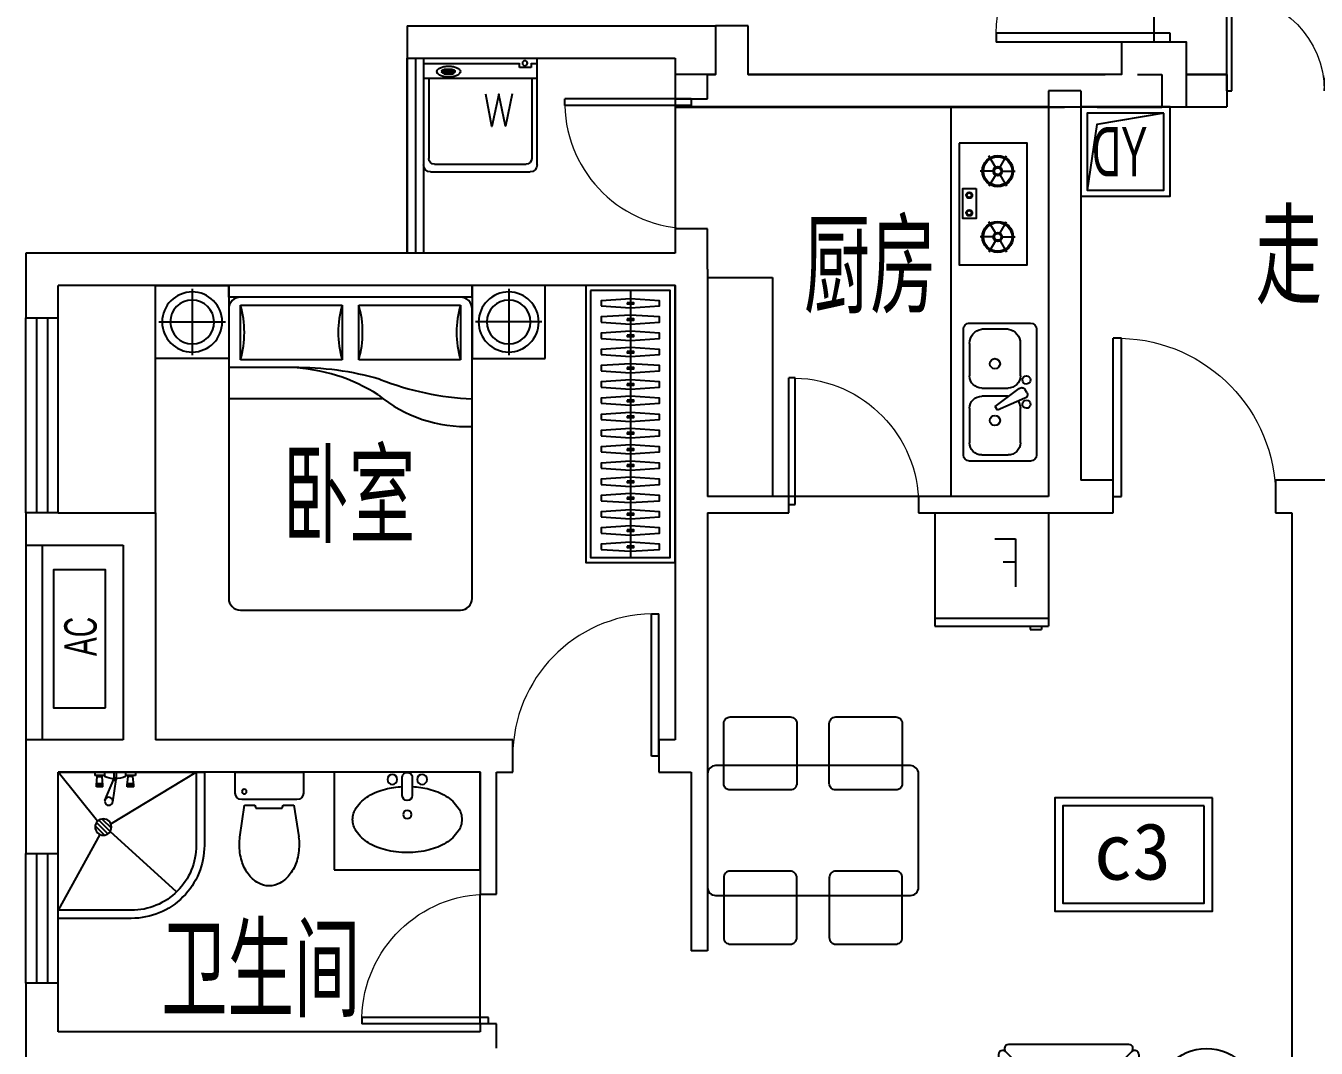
# Model space of a CAD drawing. Extents: x -458587 to -429487, y -640713 to -613098.
# Drawn here: x -451937 to -443987, y -634013 to -627712 of the extents above; entities that cross this region are included whole.
import ezdxf

# ---------------------------------------------------------------- set-up
doc = ezdxf.new("R2010")
doc.units = 0
doc.header["$LTSCALE"] = 1000
doc.header["$MEASUREMENT"] = 0
doc.layers.get('0').update_dxf_attribs({"linetype": 'CONTINUOUS'})
for name, color, linetype in [('COLU', 5, 'CONTINUOUS'), ('Elec(电器)', 5, 'CONTINUOUS'), ('FURNITURE', 55, 'CONTINUOUS'), ('LINE', 21, 'CONTINUOUS'), ('LVTRY', 8, 'CONTINUOUS'), ('Lvtry(厨卫)', 151, 'CONTINUOUS'), ('R_NAME', 255, 'CONTINUOUS'), ('WALL', 2, 'CONTINUOUS'), ('WINDOW', 3, 'CONTINUOUS'), ('户型编号', 7, 'CONTINUOUS'), ('百叶', 24, 'CONTINUOUS'), ('阳台栏杆SHUTTER', 165, 'CONTINUOUS')]:
    doc.layers.add(name, color=color, linetype=linetype)
doc.styles.add('_ZBHZ', font='zbtxt.shx', dxfattribs={"width": 0.8, "bigfont": 'ZBHZ.shx'})
doc.styles.add('HZ', font='', dxfattribs={"width": 0.8})
doc.styles.add('hzht', font='simhei.ttf', dxfattribs={"width": 0.8})
doc.styles.get('HZ').set_extended_font_data('FangSong_GB2312')

# ---------------------------------------------------------------- blocks, each defined once
blk = doc.blocks.new('$DorLib2D$00000001')
for p, q in [((0.45, 0.975), (0.5, 0.975)), ((0.45, 0), (0.45, 0.975)), ((0.5, 0), (0.5, 0.975)), ((0.5, 0), (0.45, 0))]:
    blk.add_line(p, q)
at = {"lineweight": 13}
blk.add_arc((0.475, 0), 0.975, 91.46928, 180, dxfattribs=at)
blk = doc.blocks.new('$DorLib2D$00000002')
for p, q in [((-0.5, 0), (-0.5, 0.4875)), ((-0.475, 0.4875), (-0.5, 0.4875)), ((-0.475, 0), (-0.475, 0.4875)), ((0.475, 0), (0.475, 0.4875)), ((0.475, 0.4875), (0.5, 0.4875)), ((0.5, 0), (0.5, 0.4875)), ((-0.5, 0), (-0.475, 0)), ((0.5, 0), (0.475, 0))]:
    blk.add_line(p, q)
at = {"lineweight": 13}
for centre, start, end in [((-0.4875, 0), 0, 88.53072), ((0.4875, 0), 91.46928, 180)]:
    blk.add_arc(centre, 0.4875, start, end, dxfattribs=at)
blk = doc.blocks.new('座厕')
for p, q in [((128.2, 210), (0, 210)), ((0, 210), (0, -210)), ((168.2, -170), (168.2, 170)), ((400.3, 181.1), (201.9, 151.7)), ((201.9, 151.7), (201.9, 89.5)), ((201.9, 89.5), (220, 82.1)), ((220, 82.1), (220, -79.7)), ((220, -79.7), (201.9, -84.7)), ((201.9, -84.7), (201.9, -151.8)), ((201.9, -151.8), (398.4, -181.1)), ((0, -210), (128.2, -210))]:
    blk.add_line(p, q)
blk.add_circle((118.2, 154), 14.5)
for centre, radius, start, end in [((128.2, 170), 40, 359.99997, 89.99997), ((446, -167.7), 351.7, 90.29242, 97.76885), ((446, -167.7), 351.7, 73.6387, 90.29242), ((470.2, -85.1), 265.7, 54.45658, 73.6387), ((507.6, -32.8), 201.3, 30.12948, 54.45658), ((565.1, 0.6), 134.9, 0.29242, 30.12948), ((565.1, 0.6), 134.9, 330.45537, 0.29242), ((507.3, 33.4), 201.3, 306.12827, 330.45537), ((469.3, 85.4), 265.7, 286.94615, 306.12827), ((128.2, -170), 40, 269.99997, 359.99997), ((444.3, 167.7), 351.7, 262.5124, 270.29242), ((444.3, 167.7), 351.7, 270.29242, 286.94615)]:
    blk.add_arc(centre, radius, start, end)
blk = doc.blocks.new('A$C6F7D5545')
at = {"layer": 'Lvtry(厨卫)', "linetype": 'ByBlock'}
for p, q in [((-322.9, -316.5), (-850, 0)), ((-475, 0.1), (-225, -0.1)), ((-475, 0.1), (-475, -19.9)), ((-415, 0), (-415, -25)), ((-357.4, 0), (-357.4, -42.3)), ((-242, -301.8), (0, 0)), ((-475, -19.9), (-415, -20)), ((-464.6, -79.9), (-460, -24.9)), ((-464.6, -69.9), (-425, -70)), ((-460, -24.9), (-430, -25)), ((-425, -80), (-430, -25)), ((-335.2, -184.6), (-357.2, -44)), ((-342.4, 0), (-342.4, -42.3)), ((-286.6, -172.7), (-342.4, -42.3)), ((-285, 0), (-285, -25)), ((-285, -20), (-225, -20.1)), ((-274.6, -80), (-270, -25)), ((-274.6, -70), (-235, -70.1)), ((-240, -25.1), (-270, -25)), ((-235, -80.1), (-240, -25.1)), ((-225, -0.1), (-225, -20.1)), ((-464.6, -79.9), (-425, -80)), ((-464.6, -89.9), (-464.6, -79.9)), ((-464.6, -89.9), (-425, -90)), ((-425, -90), (-425, -80)), ((-274.6, -90), (-274.6, -80)), ((-274.6, -80), (-235, -80.1)), ((-274.6, -90), (-235, -90.1)), ((-235, -90.1), (-235, -80.1)), ((-270.3, -287.7), (-326.9, -344.3)), ((-249.8, -295.5), (-319.1, -364.8)), ((-235.7, -309.6), (-305, -378.9)), ((-728.6, -737), (-319.1, -364.8)), ((-227.9, -330.1), (-284.5, -386.7)), ((-256.7, -382.7), (0, -850))]:
    blk.add_line(p, q, dxfattribs=at)
blk.add_lwpolyline([(0, 0), (-900, 0), (-900, -450, 0.414214), (-450, -900), (0, -900)], format="xyb", close=True, dxfattribs=at)
blk.add_lwpolyline([(-850, 0), (-850, -450, 0.414214), (-450, -850), (0, -850)], format="xyb", dxfattribs=at)
for centre, radius in [((-350, -42.3), 7.5), ((-311, -178.3), 25)]:
    blk.add_circle(centre, radius, dxfattribs=at)
blk.add_arc((-350, 108.3), 148.3, 243.98453, 295.963, dxfattribs=at)
blk.add_ellipse((-277.4, -337.2), major_axis=(35.4, 35.4), ratio=1, start_param=1.570796326794896, end_param=7.853981633974482, dxfattribs=at)
blk = doc.blocks.new('*U37')
for p, q in [((400.6, 0), (-299.4, 0)), ((-299.4, -656.6), (-299.4, 0)), ((400.6, 0), (400.6, -656.6)), ((-262.4, -31.1), (-299.4, -31.1)), ((-262.4, -30.4), (-262.4, -56.9)), ((-262.4, -56.9), (-190.3, -56.9)), ((-190.3, -56.9), (-190.3, -30.4)), ((400.6, -31.1), (-190.3, -31.1)), ((208, -75.4), (208.1, -85.5)), ((287.6, -76.4), (287.6, -85.5)), ((-299.4, -125.5), (400.6, -125.5)), ((-266.6, -125.2), (-266.6, -617.7)), ((217.1, -83.6), (217.1, -98)), ((273.2, -83.6), (217.1, -83.6)), ((217.1, -98), (273.2, -98)), ((273.2, -98), (273.2, -83.6)), ((367.9, -125.2), (367.9, -617.7)), ((357.2, -700), (-256, -700)), ((333.2, -652.4), (-231.9, -652.4))]:
    blk.add_line(p, q)
for points in [[(173.5, -81.9, 0.185158), (177.8, -93, 0.102042), (194.7, -105.5, 0.060862), (216.4, -112.4, 0.047173), (245.7, -115.2, 0.047173), (275, -112.4, 0.060862), (296.7, -105.5, 0.102042), (313.6, -93, 0.185158), (317.8, -81.9, 0.185158), (313.6, -70.9, 0.102042), (296.7, -58.4, 0.060862), (275, -51.5, 0.047173), (245.7, -48.7, 0.047173), (216.4, -51.5, 0.060862), (194.7, -58.4, 0.102042), (177.8, -70.9, 0.185158), (173.5, -81.9, 0.185158)], [(287.6, -76.4, 0.259034), (286, -73.4, 0.076276), (276, -69.1, 0.036515), (264.2, -67, 0.026615), (247.8, -66.1, 0.026615), (231.5, -67, 0.036515), (219.7, -69.1, 0.076276), (209.7, -73.4, 0.259034), (208.1, -76.4, 0.078462), (208.3, -77.5, 0.056762)], [(287.6, -85.5, 0.259034), (286, -82.5, 0.076276), (276, -78.3, 0.036515), (264.2, -76.1, 0.026615), (247.8, -75.3, 0.026615), (231.5, -76.1, 0.036515), (219.7, -78.3, 0.076276), (209.7, -82.5, 0.259034), (208.1, -85.5, 0.259034), (209.7, -88.5, 0.056762), (217.1, -92, 0.036515)], [(273.2, -93.4, 0.008736), (276, -92.8, 0.076276), (286, -88.5, 0.259034), (287.6, -85.5, 0.259034)]]:
    blk.add_lwpolyline(points, format="xyb")
blk.add_lwpolyline([(-146.2, -219.3), (-105.1, -418.1), (-64, -220.6), (-21.5, -420.8), (15.6, -220.6)])
blk.add_circle((-224.5, -30.4), 15.2)
for centre, radius, start, end in [((-231.9, -617.7), 34.7, 180, 270), ((333.2, -617.7), 34.7, 270, 0), ((-256, -656.6), 43.4, 180, 270), ((357.2, -656.6), 43.4, 270, 0)]:
    blk.add_arc(centre, radius, start, end)
blk = doc.blocks.new('354654765')
at = {"layer": 'FURNITURE'}
for p, q in [((-1200, -450), (-1200, 0)), ((-1200, 0), (-750, 0)), ((750, 0), (-750, 0)), ((-750, -72.3), (-750, 0)), ((-750, 0), (-750, -450)), ((750, -72.3), (750, 0)), ((750, 0), (750, -450)), ((750, -72.3), (750, 0)), ((1200, 0), (750, 0)), ((750, 0), (750, -450)), ((1200, -450), (1200, 0)), ((-975, -20), (-975, -430)), ((750, -72.3), (-750, -72.3)), ((975, -20), (975, -430)), ((-750, -144.6), (-750, -1927.9)), ((-677.7, -120.5), (-51.1, -120.5)), ((-677.7, -457.9), (-677.7, -120.5)), ((-51.1, -120.5), (-51.1, -457.9)), ((51.1, -120.5), (677.7, -120.5)), ((51.1, -457.9), (51.1, -120.5)), ((677.7, -120.5), (677.7, -457.9)), ((750, -1927.9), (750, -144.6)), ((-1180, -225), (-770, -225)), ((1180, -225), (770, -225)), ((-750, -450), (-1200, -450)), ((-51.1, -457.9), (-677.7, -457.9)), ((677.7, -457.9), (51.1, -457.9)), ((750, -450), (1200, -450)), ((-352.4, -506.1), (-750, -506.1)), ((195.7, -698.9), (-750, -698.9)), ((-677.7, -2000.2), (677.7, -2000.2))]:
    blk.add_line(p, q, dxfattribs=at)
for centre, radius, start, end in [((-975, -225), 185, 270.25224, 270), ((-677.7, -144.6), 72.3, 90, 180), ((677.7, -144.6), 72.3, 0, 90), ((975, -225), 185, 270, 269.74776), ((-975, -225), 135, 270.3469, 270), ((-1256.1, -289.2), 602.5, 343.7398, 16.2602), ((527.2, -289.2), 602.5, 163.7398, 196.2602), ((-527.2, -289.2), 602.5, 343.7398, 16.2602), ((1256.1, -289.2), 602.5, 163.7398, 196.2602), ((975, -225), 135, 270, 269.6531), ((-406, -1574.3), 1069, 57.29248, 87.77095), ((-330.4, -2366.5), 1860.6, 73.96083, 90.67722), ((830.9, 1072.7), 1773.4, 248.59306, 267.38399), ((713.9, -18.1), 851.6, 230.45392, 272.43274), ((-677.7, -1927.9), 72.3, 180, 270), ((677.7, -1927.9), 72.3, 270, 0)]:
    blk.add_arc(centre, radius, start, end, dxfattribs=at)
blk = doc.blocks.new('*U36')
blk.add_line((-970, -275), (676.6, -275))
for points in [[(-1000, 0), (706.6, 0), (706.6, -550), (-1000, -550)], [(-970, -30), (676.6, -30), (676.6, -520), (-970, -520)], [(-874, -95), (-862, -275), (-874, -455), (-906, -455), (-918, -275), (-906, -95)], [(-774, -95), (-762, -275), (-774, -455), (-806, -455), (-818, -275), (-806, -95)], [(-674, -95), (-662, -275), (-674, -455), (-706, -455), (-718, -275), (-706, -95)], [(-574, -95), (-562, -275), (-574, -455), (-606, -455), (-618, -275), (-606, -95)], [(-474, -95), (-462, -275), (-474, -455), (-506, -455), (-518, -275), (-506, -95)], [(-374, -95), (-362, -275), (-374, -455), (-406, -455), (-418, -275), (-406, -95)], [(-274, -95), (-262, -275), (-274, -455), (-306, -455), (-318, -275), (-306, -95)], [(-174, -95), (-162, -275), (-174, -455), (-206, -455), (-218, -275), (-206, -95)], [(-74, -95), (-62, -275), (-74, -455), (-106, -455), (-118, -275), (-106, -95)], [(26, -95), (38, -275), (26, -455), (-6, -455), (-18, -275), (-6, -95)], [(126, -95), (138, -275), (126, -455), (94, -455), (82, -275), (94, -95)], [(226, -95), (238, -275), (226, -455), (194, -455), (182, -275), (194, -95)], [(326, -95), (338, -275), (326, -455), (294, -455), (282, -275), (294, -95)], [(426, -95), (438, -275), (426, -455), (394, -455), (382, -275), (394, -95)], [(526, -95), (538, -275), (526, -455), (494, -455), (482, -275), (494, -95)], [(626, -95), (638, -275), (626, -455), (594, -455), (582, -275), (594, -95)]]:
    blk.add_lwpolyline(points, close=True)
at = {"ltscale": 15}
for points in [[(-894, -255), (-886, -255), (-886, -295), (-894, -295)], [(-794, -255), (-786, -255), (-786, -295), (-794, -295)], [(-694, -255), (-686, -255), (-686, -295), (-694, -295)], [(-594, -255), (-586, -255), (-586, -295), (-594, -295)], [(-494, -255), (-486, -255), (-486, -295), (-494, -295)], [(-394, -255), (-386, -255), (-386, -295), (-394, -295)], [(-294, -255), (-286, -255), (-286, -295), (-294, -295)], [(-194, -255), (-186, -255), (-186, -295), (-194, -295)], [(-94, -255), (-86, -255), (-86, -295), (-94, -295)], [(6, -255), (14, -255), (14, -295), (6, -295)], [(106, -255), (114, -255), (114, -295), (106, -295)], [(206, -255), (214, -255), (214, -295), (206, -295)], [(306, -255), (314, -255), (314, -295), (306, -295)], [(406, -255), (414, -255), (414, -295), (406, -295)], [(506, -255), (514, -255), (514, -295), (506, -295)], [(606, -255), (614, -255), (614, -295), (606, -295)]]:
    blk.add_lwpolyline(points, close=True, dxfattribs=at)
blk = doc.blocks.new('A$C183C2413')
for p, q in [((119, 25.5), (25.5, 25.5)), ((25.5, -25.5), (119, -25.5))]:
    blk.add_line(p, q)
for centre, major_axis, start_param, end_param in [((242.2, 174.2), (0, 106.3), -0.000011, 0.599522), ((242.2, 174.2), (0, 106.3), -0.599508, 0.000026), ((299.1, 91), (0, 207), 0.599587, 1.025986), ((185.4, 91), (0, 207), -1.025957, -0.599558), ((389.8, 36.1), (0, 313.1), 1.026003, 1.324911), ((94.7, 36.1), (0, 313.1), -1.324835, -1.025927), ((36.6, 76.5), (0, 25.5), -7.45905022153e-05, 6.283110716677369), ((533.5, 0), (0, 461.3), 1.324886, 1.51553), ((-49, 0), (0, 461.3), -1.570792, -1.324836), ((25.5, 0), (18, 18), 0.785398, 3.926991), ((119, 0), (18, 18), 3.926991, 7.068583), ((216.7, 0), (0, 21.2), -0.00011, 6.283075), ((36.6, -76.5), (0, 25.5), -7.45905022153e-05, 6.283110716677369), ((533.5, 0), (0, 461.3), 1.62611, 1.816754), ((-49, 0), (0, 461.3), 4.466408, 4.712364), ((389.8, -36.1), (0, 313.1), 1.816764, 2.115672), ((94.7, -36.1), (0, 313.1), 4.167518, 4.466426), ((299.1, -91), (0, 207), 2.115673, 2.542072), ((185.4, -91), (0, 207), 3.741184, 4.167583), ((242.2, -174.2), (0, 106.3), 2.542079, 3.141612), ((242.2, -174.2), (0, 106.3), 3.141588, 3.741121)]:
    blk.add_ellipse(centre, major_axis=major_axis, ratio=1, start_param=start_param, end_param=end_param)
blk = doc.blocks.new('A$C1A535976')
at = {"layer": 'Lvtry(厨卫)', "linetype": 'ByBlock'}
blk.add_lwpolyline([(0, 900), (0, 0), (600, 0), (600, 900)], close=True, dxfattribs=at)
at = {"layer": 'Lvtry(厨卫)', "linetype": 'ByBlock', "xscale": -1.199999999720603, "yscale": 1.199999999720603, "zscale": 1.199999999999999}
blk.add_blockref('A$C183C2413', (600, 450), dxfattribs=at)
blk = doc.blocks.new('*U34')
for p, q in [((172.2, -203.7), (172.2, -123.8)), ((577.8, -203.7), (577.8, -123.8)), ((147.7, -217.9), (78.5, -177.9)), ((196.7, -217.9), (265.8, -177.9)), ((553.3, -217.9), (484.2, -177.9)), ((602.3, -217.9), (671.5, -177.9)), ((147.7, -246.1), (78.5, -286.1)), ((172.2, -260.3), (172.2, -340.2)), ((196.7, -246.1), (265.8, -286.1)), ((553.3, -246.1), (484.2, -286.1)), ((577.8, -260.3), (577.8, -340.2)), ((602.3, -246.1), (671.5, -286.1))]:
    blk.add_line(p, q)
for points in [[(0, -470), (750, -470), (750, -50), (0, -50)], [(279.1, -364.6), (464.5, -364.6), (464.5, -446.5), (279.1, -446.5)]]:
    blk.add_lwpolyline(points, close=True)
for centre, radius in [((172.2, -232), 95.8), ((172.2, -232), 88.3), ((577.8, -232), 95.8), ((577.8, -232), 88.3), ((172.2, -232), 28.3), ((172.2, -232), 20.8), ((577.8, -232), 28.3), ((577.8, -232), 20.8), ((320.6, -407.8), 18.8), ((320.6, -407.8), 13.8), ((429.4, -407.8), 18.8), ((429.4, -407.8), 13.8)]:
    blk.add_circle(centre, radius)
blk = doc.blocks.new('*U33')
at = {"linetype": 'Continuous'}
for p, q in [((0, -62.4), (0, -437.6)), ((812.2, -25), (37.4, -25)), ((849.7, -437.6), (849.7, -62.4)), ((112.3, -124.8), (325, -124.8)), ((386.5, -96.9), (314.2, -266.6)), ((335.8, -279), (446.6, -131.6)), ((422.4, -84), (439.8, -94.1)), ((524.7, -124.8), (724.4, -124.8)), ((37.4, -362.7), (37.4, -199.7)), ((399.9, -200.7), (399.9, -362.7)), ((449.8, -362.7), (449.8, -199.7)), ((812.2, -199.7), (812.2, -362.7)), ((314.2, -266.6), (335.8, -279)), ((37.4, -475), (812.2, -475)), ((325, -437.6), (112.3, -437.6)), ((724.4, -437.6), (524.7, -437.6))]:
    blk.add_line(p, q, dxfattribs=at)
for centre, radius, start, end in [((37.4, -62.4), 37.4, 90, 180), ((350, -87.4), 25, 1.80546, 0), ((499.7, -87.4), 25, 180, 178.19454), ((812.2, -62.4), 37.4, 0, 90), ((112.3, -199.7), 74.9, 90, 180), ((325, -199.7), 74.9, 56.60703, 90), ((409.9, -105.7), 25, 60, 159.46232), ((427.3, -115.7), 25, 320.53768, 60), ((524.7, -199.7), 74.9, 90, 180), ((726.1, -211.8), 86.9, 7.96113, 91.17216), ((250, -281.2), 31.2, 0.80582, 0), ((599.7, -281.2), 31.2, 180, 179.19418), ((112.3, -362.7), 74.9, 180, 270), ((325, -362.7), 74.9, 270, 0), ((524.7, -362.7), 74.9, 180, 270), ((726.1, -350.6), 86.9, 268.82784, 352.03887), ((37.4, -437.6), 37.4, 180, 270), ((812.2, -437.6), 37.4, 270, 0)]:
    blk.add_arc(centre, radius, start, end, dxfattribs=at)
blk = doc.blocks.new('A$C1FD57709')
at = {"layer": 'Lvtry(厨卫)', "ltscale": 0.1}
for points in [[(0, 360), (360, 360), (360, 0), (0, 0)], [(25, 335), (335, 335), (335, 25), (25, 25)]]:
    blk.add_lwpolyline(points, close=True, dxfattribs=at)
at = {"layer": 'Lvtry(厨卫)', "style": '_ZBHZ', "width": 0.6}
blk.add_text('YD', height=200, dxfattribs=at).set_placement((91.2, 79.8))
blk = doc.blocks.new('A$C55BF5E2C')
at = {"layer": 'FURNITURE'}
for points in [[(140, 993.6), (510, 993.6, 0.414214), (550, 1033.6), (550, 1403.6, 0.414214), (510, 1443.6), (140, 1443.6, 0.414214), (100, 1403.6), (100, 1033.6, 0.414214)], [(790, 993.6), (1160, 993.6, 0.414214), (1200, 1033.6), (1200, 1403.6, 0.414214), (1160, 1443.6), (790, 1443.6, 0.414214), (750, 1403.6), (750, 1033.6, 0.414214)], [(50, 1143.6), (1250, 1143.6, -0.414214), (1300, 1093.6), (1300, 393.6, -0.414214), (1250, 343.6), (50, 343.6, -0.414214), (0, 393.6), (0, 1093.6, -0.414214)], [(140, 493.6), (510, 493.6, -0.414214), (550, 453.6), (550, 83.6, -0.414214), (510, 43.6), (140, 43.6, -0.414214), (100, 83.6), (100, 453.6, -0.414214)], [(790, 493.6), (1160, 493.6, -0.414214), (1200, 453.6), (1200, 83.6, -0.414214), (1160, 43.6), (790, 43.6, -0.414214), (750, 83.6), (750, 453.6, -0.414214)]]:
    blk.add_lwpolyline(points, format="xyb", close=True, dxfattribs=at)
blk = doc.blocks.new('*U35')
for p, q in [((-300, 0), (-300, -700)), ((400, 0), (-300, 0)), ((400, 0), (400, -700)), ((30.2, -161.8), (-98.3, -161.8)), ((-98.3, -161.8), (-98.3, -457.3)), ((-20.9, -302.6), (-98.3, -302.6)), ((400, -650), (-300, -650)), ((400, -700), (-300, -700)), ((-257.9, -700), (-257.9, -720)), ((-186.8, -700), (-186.8, -720)), ((-186.8, -720), (-257.9, -720))]:
    blk.add_line(p, q)
blk = doc.blocks.new('空调室外机2')
at = {"ltscale": 0.5}
blk.add_lwpolyline([(0, 0), (850, 0), (850, 320), (0, 320)], close=True, dxfattribs=at)
at = {"ltscale": 0.5, "style": '_ZBHZ', "width": 0.65}
blk.add_text('AC', height=200, dxfattribs=at).set_placement((319.3, 54.6))
blk = doc.blocks.new('65478678-')
at = {"layer": 'FURNITURE'}
for p, q in [((0, -89.9), (89.9, 0)), ((0, -5.8), (5.8, 0)), ((0, -209.4), (0, 0)), ((0, 0), (2739.5, 0)), ((165.7, 0), (198.2, -32.5)), ((198.2, -261.7), (198.2, 0)), ((297.3, -367.3), (297.3, 0)), ((1047.6, 0), (464.9, 0)), ((1608.4, 0), (1097.9, 0)), ((2241.4, 0), (1658.7, 0)), ((2442.3, -943.1), (2442.3, 0)), ((2541.4, -70.9), (2612.3, 0)), ((2541.4, -242.4), (2541.4, 0)), ((2688.1, 0), (2739.5, -51.4)), ((2739.5, -213.6), (2739.5, 0)), ((0, -173.9), (169.8, -4.1)), ((48.3, -209.7), (198.2, -59.8)), ((404.2, -60.7), (404.2, -701)), ((404.2, -60.7), (404.2, -64.8)), ((447.1, -43), (566.5, -162.4)), ((1072.8, -25.2), (1072.8, -344.5)), ((1633.5, -25.2), (1633.5, -729.7)), ((2259.2, -43), (2157.4, -144.7)), ((2302.1, -60.7), (2302.1, -701)), ((2541.4, -155), (2692.2, -4.1)), ((2541.4, -239.1), (2734.3, -46.1)), ((118.6, -223.5), (198.2, -143.9)), ((2649.3, -210.5), (2739.5, -120.3)), ((127.8, -214.3), (147.9, -234.4)), ((169.8, -172.3), (198.2, -200.6)), ((556.2, -162.5), (556.2, -729.7)), ((1047.6, -169.7), (584.3, -169.7)), ((1072.8, -195.3), (1072.8, -261.6)), ((1608.4, -169.7), (1097.9, -169.7)), ((1633.5, -182.1), (1633.5, -257.2)), ((2122, -169.7), (1658.7, -169.7)), ((2150.1, -162.5), (2150.1, -729.7)), ((2541.4, -184.8), (2581.9, -225.4)), ((2578.5, -214.3), (2558.4, -234.4)), ((2731.6, -212.3), (2739.5, -204.4)), ((19.1, -751.9), (19.1, -292.3)), ((556.2, -305.8), (556.2, -754.9)), ((763.1, -277.6), (581.4, -277.6)), ((1047.6, -277.6), (917.4, -277.6)), ((1608.4, -277.6), (1097.9, -277.6)), ((2124.9, -277.6), (1658.7, -277.6)), ((2687.2, -751.9), (2687.2, -292.3)), ((271.7, -522.1), (-233.6, -522.1)), ((2434.6, -522.1), (2939.9, -522.1)), ((1072.8, -590.8), (1072.8, -729.7)), ((297.3, -950.6), (297.3, -683.9)), ((198.2, -950.6), (198.2, -789.5)), ((531.1, -754.9), (458.1, -754.9)), ((1047.6, -754.9), (581.4, -754.9)), ((1608.4, -754.9), (1097.9, -754.9)), ((2124.9, -754.9), (1658.7, -754.9)), ((2248.2, -754.9), (2175.2, -754.9)), ((0, -950.6), (0, -841.8)), ((0, -843.3), (1.7, -844.9)), ((0, -846.6), (1.7, -844.9)), ((1.7, -844.9), (4.5, -842.1)), ((1.7, -844.9), (99.8, -943.1)), ((78.4, -837.6), (183.9, -943.1)), ((143.5, -818.6), (198.2, -873.3)), ((2541.4, -943.1), (2541.4, -808.8)), ((2541.4, -827.6), (2554.1, -814.9)), ((2541.4, -862.2), (2622.2, -943.1)), ((2568.2, -850.8), (2590.4, -828.5)), ((2592.4, -829.1), (2706.3, -943.1)), ((2689.8, -842.5), (2739.5, -892.2)), ((2704.6, -844.9), (2701.8, -842.1)), ((2706.3, -843.3), (2704.6, -844.9)), ((2706.3, -846.6), (2704.6, -844.9)), ((2739.5, -943.1), (2739.5, -837.6)), ((-258.3, -943.1), (381.9, -943.1)), ((0, -930.7), (43.7, -887)), ((71.7, -943.1), (85.7, -929)), ((2964.6, -943.1), (2324.4, -943.1)), ((2541.4, -911.7), (2566.1, -887)), ((2634.6, -943.1), (2620.6, -929)), ((-319.1, -1003.8), (-319.1, -1745.6)), ((-276.1, -986), (-174.4, -1087.8)), ((435.8, -997), (435.8, -1070)), ((2270.5, -997), (2270.5, -1070)), ((2982.4, -986), (2880.7, -1087.8)), ((3025.4, -1003.8), (3025.4, -1745.6)), ((-156.6, -1095.1), (410.6, -1095.1)), ((934.7, -1081.2), (1771.6, -1081.2)), ((1353.1, -1081.2), (934.7, -1499.1)), ((934.7, -1682.8), (934.7, -1081.2)), ((1145.6, -1081.2), (934.7, -1282.4)), ((1116.9, -1081.2), (934.7, -1255)), ((1771.6, -1081.2), (1771.6, -1682.8)), ((2862.9, -1095.1), (2295.7, -1095.1)), ((-149.3, -1123.2), (-149.3, -1626.2)), ((-41.5, -1120.3), (-41.5, -1629.1)), ((435.8, -1120.3), (435.8, -1629.1)), ((1771.6, -1170.1), (1236.6, -1682.8)), ((2270.5, -1120.3), (2270.5, -1629.1)), ((2747.8, -1120.3), (2747.8, -1629.1)), ((2855.6, -1123.2), (2855.6, -1626.2)), ((1771.6, -1197.5), (1265.3, -1682.8)), ((1771.6, -1465.6), (1557.2, -1682.8)), ((-276.1, -1763.4), (-156.7, -1644)), ((-156.6, -1654.3), (410.6, -1654.3)), ((-156.6, -1654.3), (410.6, -1654.3)), ((-13.2, -1654.3), (435.8, -1654.3)), ((2719.5, -1654.3), (2270.5, -1654.3)), ((2862.9, -1654.3), (2295.7, -1654.3)), ((2862.9, -1654.3), (2295.7, -1654.3)), ((2982.4, -1763.4), (2863, -1644)), ((435.8, -1679.5), (435.8, -1752.4)), ((1771.6, -1682.8), (934.7, -1682.8)), ((2270.5, -1679.5), (2270.5, -1752.4)), ((-258.3, -1806.4), (381.9, -1806.4)), ((0, -1862), (0, -1806.4)), ((1.7, -1853.9), (49.2, -1806.4)), ((43.7, -1811.8), (198.2, -1966.3)), ((122.3, -1806.4), (198.2, -1882.2)), ((198.2, -2104), (198.2, -1806.4)), ((297.3, -2004.9), (297.3, -1806.4)), ((2964.6, -1806.4), (2324.4, -1806.4)), ((2442.3, -2002.6), (2442.3, -1806.4)), ((2541.4, -2101.7), (2541.4, -1806.4)), ((2560.6, -1806.4), (2739.5, -1985.3)), ((2644.7, -1806.4), (2739.5, -1901.2)), ((2704.6, -1853.9), (2657.1, -1806.4)), ((2706.3, -1867.9), (2706.3, -1806.4)), ((2739.5, -2299.9), (2739.5, -1806.4)), ((0, -1852.2), (1.7, -1853.9)), ((0, -1855.5), (1.7, -1853.9)), ((0, -2299.9), (0, -1862)), ((0, -1939.6), (43.7, -1895.9)), ((1.7, -1853.9), (198.2, -2050.4)), ((2541.4, -1871.2), (2739.5, -2069.3)), ((2541.4, -1920.7), (2566.1, -1895.9)), ((2706.3, -1852.2), (2704.6, -1853.9)), ((2706.3, -1855.5), (2704.6, -1853.9)), ((0, -2023.7), (85.7, -1938)), ((0, -2107.8), (127.8, -1980)), ((2541.4, -2004.8), (2608.2, -1938)), ((2541.4, -2088.9), (2650.2, -1980)), ((0, -2191.9), (169.8, -2022)), ((2442.3, -2002.6), (297.3, -2002.6)), ((2440, -2274.3), (2692.2, -2022)), ((2498.5, -2299.9), (2734.3, -2064.1)), ((0, -2276), (198.2, -2077.8)), ((60.1, -2299.9), (253.9, -2106.1)), ((2541.4, -2101.7), (198.2, -2101.7)), ((249.5, -2101.7), (253.9, -2106.1)), ((253.9, -2106.1), (258.3, -2101.7)), ((253.9, -2106.1), (447.7, -2299.9)), ((295.9, -2148.2), (342.4, -2101.7)), ((338, -2190.2), (426.5, -2101.7)), ((380, -2232.2), (510.6, -2101.7)), ((422.1, -2274.3), (594.6, -2101.7)), ((480.5, -2299.9), (678.7, -2101.7)), ((564.6, -2299.9), (758.4, -2106.1)), ((754, -2101.7), (758.4, -2106.1)), ((758.4, -2106.1), (762.8, -2101.7)), ((758.4, -2106.1), (952.2, -2299.9)), ((800.4, -2148.2), (846.9, -2101.7)), ((842.5, -2190.2), (931, -2101.7)), ((884.5, -2232.2), (1015, -2101.7)), ((926.6, -2274.3), (1099.1, -2101.7)), ((985, -2299.9), (1183.2, -2101.7)), ((1069.1, -2299.9), (1262.9, -2106.1)), ((1258.5, -2101.7), (1262.9, -2106.1)), ((1262.9, -2106.1), (1267.3, -2101.7)), ((1262.9, -2106.1), (1456.6, -2299.9)), ((1304.9, -2148.2), (1351.4, -2101.7)), ((1347, -2190.2), (1435.4, -2101.7)), ((1389, -2232.2), (1519.5, -2101.7)), ((1431, -2274.3), (1603.6, -2101.7)), ((1489.5, -2299.9), (1687.7, -2101.7)), ((1573.6, -2299.9), (1767.4, -2106.1)), ((1763, -2101.7), (1767.4, -2106.1)), ((1767.4, -2106.1), (1771.8, -2101.7)), ((1767.4, -2106.1), (1961.1, -2299.9)), ((1809.4, -2148.2), (1855.8, -2101.7)), ((1851.4, -2190.2), (1939.9, -2101.7)), ((1893.5, -2232.2), (2024, -2101.7)), ((1935.5, -2274.3), (2108.1, -2101.7)), ((1994, -2299.9), (2192.2, -2101.7)), ((2078.1, -2299.9), (2271.8, -2106.1)), ((2267.4, -2101.7), (2271.8, -2106.1)), ((2271.8, -2106.1), (2276.2, -2101.7)), ((2271.8, -2106.1), (2465.6, -2299.9)), ((2313.9, -2148.2), (2360.3, -2101.7)), ((2355.9, -2190.2), (2444.4, -2101.7)), ((2398, -2232.2), (2528.5, -2101.7)), ((2582.5, -2299.9), (2739.5, -2142.9)), ((169.8, -2190.2), (279.5, -2299.9)), ((211.9, -2148.2), (363.6, -2299.9)), ((674.3, -2190.2), (784, -2299.9)), ((716.3, -2148.2), (868.1, -2299.9)), ((1178.8, -2190.2), (1288.5, -2299.9)), ((1220.8, -2148.2), (1372.6, -2299.9)), ((1683.3, -2190.2), (1793, -2299.9)), ((1725.3, -2148.2), (1877.1, -2299.9)), ((2187.8, -2190.2), (2297.5, -2299.9)), ((2229.8, -2148.2), (2381.5, -2299.9)), ((2692.2, -2190.2), (2739.5, -2237.5)), ((2734.3, -2148.2), (2739.5, -2153.4)), ((2739.5, -2299.9), (0, -2299.9)), ((85.7, -2274.3), (111.4, -2299.9)), ((127.8, -2232.2), (195.4, -2299.9)), ((590.2, -2274.3), (615.8, -2299.9)), ((632.3, -2232.2), (699.9, -2299.9)), ((1094.7, -2274.3), (1120.3, -2299.9)), ((1136.8, -2232.2), (1204.4, -2299.9)), ((1599.2, -2274.3), (1624.8, -2299.9)), ((1641.2, -2232.2), (1708.9, -2299.9)), ((2103.7, -2274.3), (2129.3, -2299.9)), ((2145.7, -2232.2), (2213.4, -2299.9)), ((2608.2, -2274.3), (2633.8, -2299.9)), ((2650.2, -2232.2), (2717.9, -2299.9))]:
    blk.add_line(p, q, dxfattribs=at)
for centre, radius in [((22.6, -525.6), 317), ((2683.7, -525.6), 317), ((19.1, -517.5), 176.2), ((19.1, -517.5), 161.4), ((2687.2, -517.5), 176.2), ((2687.2, -517.5), 161.4), ((19.1, -522.1), 74.9), ((2687.2, -522.1), 74.9)]:
    blk.add_circle(centre, radius, dxfattribs=at)
for centre, radius, start, end in [((464.9, -25.2), 25.2, 90, 225), ((1047.6, -25.2), 25.2, 0, 90), ((1097.9, -25.2), 25.2, 90, 180), ((1608.4, -25.2), 25.2, 0, 90), ((1658.7, -25.2), 25.2, 90, 180), ((2241.4, -25.2), 25.2, 315, 90), ((429.3, -60.7), 25.2, 45, 180), ((2277, -60.7), 25.2, 0, 135), ((531.1, -162.5), 25.2, 0, 45), ((1047.6, -144.6), 25.2, 270, 0), ((1097.9, -144.6), 25.2, 180, 270), ((1608.4, -144.6), 25.2, 270, 0), ((1658.7, -144.6), 25.2, 180, 270), ((2175.2, -162.5), 25.2, 135, 180), ((584.3, -144.6), 25.2, 225, 270), ((584.3, -144.6), 25.2, 225, 270), ((2122, -144.6), 25.2, 270, 315), ((581.4, -252.4), 25.2, 180, 270), ((893, -431.7), 201.6, 107.59965, 169.29837), ((756.1, -533.3), 302.3, 28.32907, 76.31986), ((1032.1, -367.2), 89, 117.33805, 141.76348), ((780.5, -680), 445, 26.96888, 61.72171), ((1047.6, -252.4), 25.2, 270, 0), ((1097.9, -252.4), 25.2, 180, 270), ((1608.4, -252.4), 25.2, 270, 0), ((1658.7, -252.4), 25.2, 180, 270), ((2124.9, -252.4), 25.2, 270, 0), ((966.2, -271.2), 297.9, 204.39842, 248.82247), ((756.7, -280.4), 287.2, 290.78065, 337.61108), ((1166.1, -362.1), 315.4, 213.39913, 239.18552), ((796.5, -219.9), 462.5, 296.74126, 325.38396), ((458.1, -701), 53.9, 180, 270), ((2248.2, -701), 53.9, 270, 0), ((531.1, -729.7), 25.2, 270, 0), ((581.4, -729.7), 25.2, 180, 270), ((1047.6, -729.7), 25.2, 270, 0), ((1097.9, -729.7), 25.2, 180, 270), ((1608.4, -729.7), 25.2, 270, 0), ((1658.7, -729.7), 25.2, 180, 270), ((2124.9, -729.7), 25.2, 270, 0), ((2175.2, -729.7), 25.2, 180, 270), ((2195.9, -729.7), 25.2, 270, 0), ((2246.2, -729.7), 25.2, 180, 270), ((-258.3, -968.2), 25.2, 90, 225), ((381.9, -997), 53.9, 0, 90), ((2324.4, -997), 53.9, 90, 180), ((2964.6, -968.2), 25.2, 315, 90), ((-293.9, -1003.8), 25.2, 45, 180), ((3000.2, -1003.8), 25.2, 360, 135), ((-156.6, -1070), 25.2, 225, 270), ((-174.5, -1123.2), 25.2, 0, 45), ((-66.7, -1120.3), 25.2, 0, 90), ((410.6, -1070), 25.2, 270, 0), ((410.6, -1120.3), 25.2, 0, 90), ((2295.7, -1070), 25.2, 180, 270), ((2295.7, -1120.3), 25.2, 90, 180), ((2773, -1120.3), 25.2, 90, 180), ((2880.8, -1123.2), 25.2, 135, 180), ((2862.9, -1070), 25.2, 270, 315), ((-156.6, -1679.5), 25.2, 90, 135), ((-174.5, -1626.2), 25.2, 315, 0), ((-174.5, -1626.2), 25.2, 315, 0), ((-66.7, -1629.1), 25.2, 270, 0), ((410.6, -1629.1), 25.2, 270, 0), ((410.6, -1679.5), 25.2, 0, 90), ((2295.7, -1629.1), 25.2, 180, 270), ((2295.7, -1679.5), 25.2, 90, 180), ((2773, -1629.1), 25.2, 180, 270), ((2880.8, -1626.2), 25.2, 180, 225), ((2880.8, -1626.2), 25.2, 180, 225), ((2862.9, -1679.5), 25.2, 45, 90), ((-293.9, -1745.6), 25.2, 180, 315), ((3000.2, -1745.6), 25.2, 225, 360), ((-258.3, -1781.2), 25.2, 135, 270), ((381.9, -1752.4), 53.9, 270, 0), ((2324.4, -1752.4), 53.9, 180, 270), ((2964.6, -1781.2), 25.2, 270, 45)]:
    blk.add_arc(centre, radius, start, end, dxfattribs=at)
blk = doc.blocks.new('$TCHSYS$WIN2D')
for p, q in [((-0.5, 0.5), (0.5, 0.5)), ((0.5, 0.1667), (-0.5, 0.1667)), ((0.5, -0.1667), (-0.5, -0.1667)), ((-0.5, -0.5), (0.5, -0.5))]:
    blk.add_line(p, q)

msp = doc.modelspace()

# ---------------------------------------------------------------- linework, layer by layer
at = {"layer": 'COLU', "color": 5}
msp.add_lwpolyline([(-447486.9, -627712.6), (-447686.9, -627712.6), (-447686.9, -628012.6), (-447936.9, -628012.9), (-447936.9, -628212.6), (-444786.9, -628212.6), (-444786.9, -627812.6), (-445186.9, -627812.6), (-445186.9, -628012.6), (-447486.9, -628012.6)], close=True, dxfattribs=at)
at = {"layer": 'LINE'}
for p, q in [((-449586.9, -627712.6), (-449586.9, -629112.6)), ((-449486.9, -627912.6), (-449486.9, -629112.6))]:
    msp.add_line(p, q, dxfattribs=at)
msp.add_lwpolyline([(-449586.9, -629112.6), (-449586.9, -627912.6)], dxfattribs=at)
msp.add_lwpolyline([(-449586.9, -629112.6), (-449586.9, -627912.6)], dxfattribs=at)
at = {"layer": 'LVTRY'}
for p, q in [((-446236.9, -628212.6), (-446236.9, -630612.6)), ((-446236.9, -628212.6), (-446236.9, -630612.6)), ((-446236.9, -628212.6), (-446236.9, -630612.6)), ((-447736.9, -629262.6), (-447336.9, -629262.6)), ((-447736.9, -629262.6), (-447336.9, -629262.6)), ((-447736.9, -629262.6), (-447336.9, -629262.6)), ((-447336.9, -629262.6), (-447336.9, -630612.6)), ((-447336.9, -629262.6), (-447336.9, -630612.6)), ((-447336.9, -629262.6), (-447336.9, -630612.6))]:
    msp.add_line(p, q, dxfattribs=at)
at = {"layer": 'Lvtry(厨卫)', "ltscale": 0.1}
msp.add_lwpolyline([(-444925.1, -628250.8), (-445337.6, -628319.9), (-445398.7, -628724.4)], dxfattribs=at)
msp.add_lwpolyline([(-444925.1, -628250.8), (-445337.6, -628319.9), (-445398.7, -628724.4)], dxfattribs=at)
msp.add_lwpolyline([(-444925.1, -628250.8), (-445337.6, -628319.9), (-445398.7, -628724.4)], dxfattribs=at)
at = {"layer": 'WALL'}
for p, q in [((-449586.9, -627712.6), (-447836.9, -627712.6)), ((-449586.9, -627712.6), (-449586.9, -627912.6)), ((-447836.9, -627712.6), (-447686.9, -627712.6)), ((-447686.9, -627712.6), (-447686.9, -628012.6)), ((-449586.9, -627912.6), (-447936.9, -627912.6)), ((-447936.9, -627912.6), (-447936.9, -628162.6)), ((-447736.9, -628162.6), (-447736.9, -628012.6)), ((-447736.9, -628012.6), (-447686.9, -628012.6)), ((-447486.9, -628012.6), (-445286.9, -628012.6)), ((-447486.9, -628012.9), (-445286.9, -628012.9)), ((-445086.9, -628012.6), (-444936.9, -628012.6)), ((-445086.9, -628012.9), (-444936.9, -628012.9)), ((-444936.9, -628012.6), (-444936.9, -628212.6)), ((-444786.9, -628012.6), (-444536.9, -628012.6)), ((-444536.9, -628012.6), (-444786.9, -628012.6)), ((-444536.9, -628012.6), (-444536.9, -628212.6)), ((-445636.9, -628112.6), (-445636.9, -630612.6)), ((-445436.9, -628112.6), (-445636.9, -628112.6)), ((-445436.9, -628112.6), (-445436.9, -630512.6)), ((-447936.9, -628162.6), (-447736.9, -628162.6)), ((-447736.9, -628212.6), (-447936.9, -628212.6)), ((-447936.9, -628212.9), (-445536.9, -628212.9)), ((-445836.9, -628212.9), (-447886.9, -628212.9)), ((-447836.9, -628212.6), (-445536.9, -628212.6)), ((-447736.9, -628212.6), (-447736.9, -628212.6)), ((-445636.9, -628212.6), (-447736.9, -628212.6)), ((-447736.9, -628212.6), (-447736.9, -628212.6)), ((-445836.9, -628212.6), (-447686.9, -628212.6)), ((-445336.9, -628212.6), (-444936.9, -628212.6)), ((-445336.9, -628212.9), (-444936.9, -628212.9)), ((-444786.9, -628212.6), (-444536.9, -628212.6)), ((-447736.9, -628962.6), (-447936.9, -628962.6)), ((-447936.9, -628962.6), (-447936.9, -629112.6)), ((-447736.9, -629212.6), (-447736.9, -628962.6)), ((-451936.9, -629112.6), (-451936.9, -629512.6)), ((-447936.9, -629112.6), (-451936.9, -629112.6)), ((-447736.9, -629212.6), (-447736.9, -630612.6)), ((-451736.9, -629512.6), (-451736.9, -629312.6)), ((-447936.9, -629312.6), (-451736.9, -629312.6)), ((-447936.9, -629312.6), (-447936.9, -630612.6)), ((-451936.9, -629512.6), (-451736.9, -629512.6)), ((-445236.9, -630512.6), (-445436.9, -630512.6)), ((-445236.9, -630712.6), (-445236.9, -630512.6)), ((-444036.9, -630512.6), (-444236.9, -630512.6)), ((-444236.9, -630512.6), (-444236.9, -630712.6)), ((-443836.9, -630512.6), (-444036.9, -630512.6)), ((-447936.9, -630612.6), (-447936.9, -632112.6)), ((-447236.9, -630612.6), (-447736.9, -630612.6)), ((-447236.9, -630712.6), (-447236.9, -630612.6)), ((-445636.9, -630612.6), (-446436.9, -630612.6)), ((-446436.9, -630612.6), (-446436.9, -630712.6)), ((-451736.9, -630712.6), (-451936.9, -630712.6)), ((-451936.9, -630712.6), (-451936.9, -630912.6)), ((-451736.9, -630712.6), (-451136.9, -630712.6)), ((-451136.9, -630712.6), (-451136.9, -632112.6)), ((-447736.9, -630712.6), (-447236.9, -630712.6)), ((-447736.9, -630712.6), (-447736.9, -632212.6)), ((-446436.9, -630712.6), (-445536.9, -630712.6)), ((-445536.9, -630712.6), (-445236.9, -630712.6)), ((-444236.9, -630712.6), (-444136.9, -630712.6)), ((-444136.9, -630712.6), (-444136.9, -638112.6)), ((-451936.9, -630912.6), (-451336.9, -630912.6)), ((-451336.9, -630912.6), (-451336.9, -632112.6)), ((-451936.9, -632112.6), (-451936.9, -632812.6)), ((-451336.9, -632112.6), (-451936.9, -632112.6)), ((-449136.9, -632112.6), (-451136.9, -632112.6)), ((-448936.9, -632112.6), (-449136.9, -632112.6)), ((-448936.9, -632312.6), (-448936.9, -632112.6)), ((-447936.9, -632112.6), (-448036.9, -632112.6)), ((-448036.9, -632112.6), (-448036.9, -632312.6)), ((-447736.9, -632212.6), (-447736.9, -633412.6)), ((-451736.9, -632812.6), (-451736.9, -632312.6)), ((-451236.9, -632312.6), (-451736.9, -632312.6)), ((-449136.9, -632312.6), (-451236.9, -632312.6)), ((-449136.9, -632312.6), (-449136.9, -633062.6)), ((-449036.9, -632312.6), (-448936.9, -632312.6)), ((-449036.9, -633062.6), (-449036.9, -632312.6)), ((-448036.9, -632312.6), (-447836.9, -632312.6)), ((-447836.9, -632312.6), (-447836.9, -633412.6)), ((-451936.9, -632812.6), (-451736.9, -632812.6)), ((-449136.9, -633062.6), (-449036.9, -633062.6)), ((-447736.9, -633412.6), (-447836.9, -633412.6)), ((-451736.9, -633612.6), (-451936.9, -633612.6)), ((-451936.9, -633612.6), (-451936.9, -634012.6)), ((-451736.9, -633912.6), (-451736.9, -633612.6)), ((-449136.9, -633912.6), (-451736.9, -633912.6)), ((-449036.9, -633862.6), (-449136.9, -633862.6)), ((-449136.9, -633862.6), (-449136.9, -633912.6)), ((-449036.9, -634012.6), (-449036.9, -633862.6)), ((-451936.9, -634012.6), (-451936.9, -634912.6))]:
    msp.add_line(p, q, dxfattribs=at)
at = {"layer": 'WINDOW'}
for p, q in [((-444986.9, -626712.6), (-444986.9, -627812.6)), ((-447936.9, -628162.6), (-447936.9, -628962.6)), ((-451136.9, -630712.6), (-451136.9, -629312.6)), ((-446436.9, -630612.6), (-447236.9, -630612.6)), ((-449136.9, -633862.6), (-449136.9, -633062.6))]:
    msp.add_line(p, q, dxfattribs=at)
at = {"layer": '户型编号', "linetype": 'ByBlock'}
for points in [[(-444626.6, -632469.1), (-445598, -632469.1), (-445598, -633168.7), (-444626.6, -633168.7)], [(-444676.6, -632519.1), (-445548, -632519.1), (-445548, -633118.7), (-444676.6, -633118.7)]]:
    msp.add_lwpolyline(points, close=True, dxfattribs=at)
at = {"layer": '百叶'}
for p, q in [((-451936.9, -630912.6), (-451936.9, -632112.6)), ((-451936.9, -630912.6), (-451936.9, -632112.6)), ((-451936.9, -630912.6), (-451936.9, -632112.6)), ((-451836.9, -630912.6), (-451836.9, -632112.6)), ((-451836.9, -630912.6), (-451836.9, -632112.6)), ((-451836.9, -630912.6), (-451836.9, -632112.6))]:
    msp.add_line(p, q, dxfattribs=at)
at = {"layer": '阳台栏杆SHUTTER'}
for points in [[(-449536.9, -627912.6), (-449536.9, -629112.6)], [(-449536.9, -627912.6), (-449536.9, -629112.6)], [(-449536.9, -627912.6), (-449536.9, -629112.6)], [(-449486.9, -627912.6), (-449486.9, -629112.6)], [(-449486.9, -627912.6), (-449486.9, -629112.6)], [(-449486.9, -627912.6), (-449486.9, -629112.6)]]:
    msp.add_lwpolyline(points, dxfattribs=at)

# ---------------------------------------------------------------- block references
at = {"layer": 'Elec(电器)', "rotation": 90}
msp.add_blockref('空调室外机2', (-451445.6, -631915.6), dxfattribs=at)
at = {"layer": 'FURNITURE'}
msp.add_blockref('354654765', (-449936.9, -629312.6), dxfattribs=at)
msp.add_blockref('354654765', (-449936.9, -629312.6), dxfattribs=at)
msp.add_blockref('354654765', (-449936.9, -629312.6), dxfattribs=at)
at = {"layer": 'FURNITURE', "xscale": -1, "rotation": 90}
msp.add_blockref('*U36', (-448486.9, -630312.6), dxfattribs=at)
msp.add_blockref('*U36', (-448486.9, -630312.6), dxfattribs=at)
msp.add_blockref('*U36', (-448486.9, -630312.6), dxfattribs=at)
at = {"layer": 'FURNITURE', "xscale": -1}
msp.add_blockref('A$C55BF5E2C', (-446436.9, -633415), dxfattribs=at)
msp.add_blockref('A$C55BF5E2C', (-446436.9, -633415), dxfattribs=at)
msp.add_blockref('A$C55BF5E2C', (-446436.9, -633415), dxfattribs=at)
at = {"layer": 'FURNITURE', "extrusion": (0, 0, -1), "xscale": -1, "zscale": -1, "rotation": 90}
msp.add_blockref('65478678-', (444136.9, -634309.4), dxfattribs=at)
at = {"layer": 'LVTRY', "extrusion": (0, 0, -1), "xscale": -1, "zscale": -1, "rotation": 90}
msp.add_blockref('*U34', (445716.9, -628435.7), dxfattribs=at)
msp.add_blockref('*U34', (445716.9, -628435.7), dxfattribs=at)
msp.add_blockref('*U34', (445716.9, -628435.7), dxfattribs=at)
at = {"layer": 'LVTRY', "xscale": -1, "rotation": 270}
msp.add_blockref('*U33', (-445684.8, -630394.4), dxfattribs=at)
msp.add_blockref('*U33', (-445684.8, -630394.4), dxfattribs=at)
msp.add_blockref('*U33', (-445684.8, -630394.4), dxfattribs=at)
at = {"layer": 'LVTRY', "extrusion": (0, 0, -1), "zscale": -1}
msp.add_blockref('*U35', (445936.9, -630712.6), dxfattribs=at)
msp.add_blockref('*U35', (445936.9, -630712.6), dxfattribs=at)
msp.add_blockref('*U35', (445936.9, -630712.6), dxfattribs=at)
at = {"layer": 'LVTRY', "color": 85, "extrusion": (0, 0, -1), "zscale": -1, "rotation": 270}
msp.add_blockref('座厕', (450436.9, -632312.6), dxfattribs=at)
msp.add_blockref('座厕', (450436.9, -632312.6), dxfattribs=at)
msp.add_blockref('座厕', (450436.9, -632312.6), dxfattribs=at)
msp.add_blockref('座厕', (450436.9, -632312.6), dxfattribs=at)
msp.add_blockref('座厕', (450436.9, -632312.6), dxfattribs=at)
msp.add_blockref('座厕', (450436.9, -632312.6), dxfattribs=at)
at = {"layer": 'Lvtry(厨卫)', "xscale": -1}
msp.add_blockref('*U37', (-449086.3, -627912.6), dxfattribs=at)
msp.add_blockref('*U37', (-449086.3, -627912.6), dxfattribs=at)
msp.add_blockref('*U37', (-449086.3, -627912.6), dxfattribs=at)
at = {"layer": 'Lvtry(厨卫)', "ltscale": 0.1, "xscale": -1.527777777519076, "yscale": 1.527777777984738, "zscale": 1.527777777777776}
msp.add_blockref('A$C1FD57709', (-444886.9, -628762.6), dxfattribs=at)
msp.add_blockref('A$C1FD57709', (-444886.9, -628762.6), dxfattribs=at)
msp.add_blockref('A$C1FD57709', (-444886.9, -628762.6), dxfattribs=at)
at = {"layer": 'Lvtry(厨卫)', "linetype": 'ByBlock', "xscale": -1}
msp.add_blockref('A$C6F7D5545', (-451736.9, -632312.6), dxfattribs=at)
msp.add_blockref('A$C6F7D5545', (-451736.9, -632312.6), dxfattribs=at)
msp.add_blockref('A$C6F7D5545', (-451736.9, -632312.6), dxfattribs=at)
at = {"layer": 'Lvtry(厨卫)', "rotation": 90}
msp.add_blockref('A$C1A535976', (-449136.9, -632912.6), dxfattribs=at)
msp.add_blockref('A$C1A535976', (-449136.9, -632912.6), dxfattribs=at)
msp.add_blockref('A$C1A535976', (-449136.9, -632912.6), dxfattribs=at)
at = {"layer": 'WINDOW'}
for name, p, xscale, yscale, zscale, rotation in [('$DorLib2D$00000001', (-444886.9, -627262.6), -1100, 1100, -1100, 90), ('$DorLib2D$00000001', (-447836.9, -628562.6), -800, -800, -800, 270), ('$TCHSYS$WIN2D', (-451836.9, -630112.6), -1200, -200, -1200, 270.0000000000021), ('$DorLib2D$00000001', (-444736.9, -630612.6), 1000, -1000, 1000, 179.9999999999911), ('$DorLib2D$00000001', (-446836.9, -630662.6), 800, -800, 800, 179.9999999999826), ('$DorLib2D$00000001', (-448486.9, -632212.6), -900, -900, -900, 179.9999999999897), ('$TCHSYS$WIN2D', (-451836.9, -633212.6), -800, -200, -800, 270.0000000000056), ('$DorLib2D$00000001', (-449086.9, -633462.6), -800, 800, -800, 90.00000000000556)]:
    msp.add_blockref(name, p, dxfattribs=dict(at, xscale=xscale, yscale=yscale, zscale=zscale, rotation=rotation))
at = {"layer": 'WINDOW', "xscale": -1199.999999999068, "yscale": 1199.999999999534, "zscale": 1199.999999999534}
msp.add_blockref('$DorLib2D$00000002', (-443936.9, -628112.6), dxfattribs=at)

# ---------------------------------------------------------------- texts
at = {"layer": 'R_NAME', "style": 'HZ', "width": 0.6}
for s, p in [('走道', (-444360.4, -629372.6)), ('厨房', (-447143.3, -629431.2)), ('卧室', (-450355.2, -630848.4)), ('卫生间', (-451103.5, -633768.4))]:
    msp.add_text(s, height=500, dxfattribs=at).set_placement(p)
at = {"layer": '户型编号', "linetype": 'ByBlock', "style": 'hzht'}
msp.add_text('c3', height=350, dxfattribs=at).set_placement((-445357.4, -632973.8))

doc.saveas('drawing.dxf')
